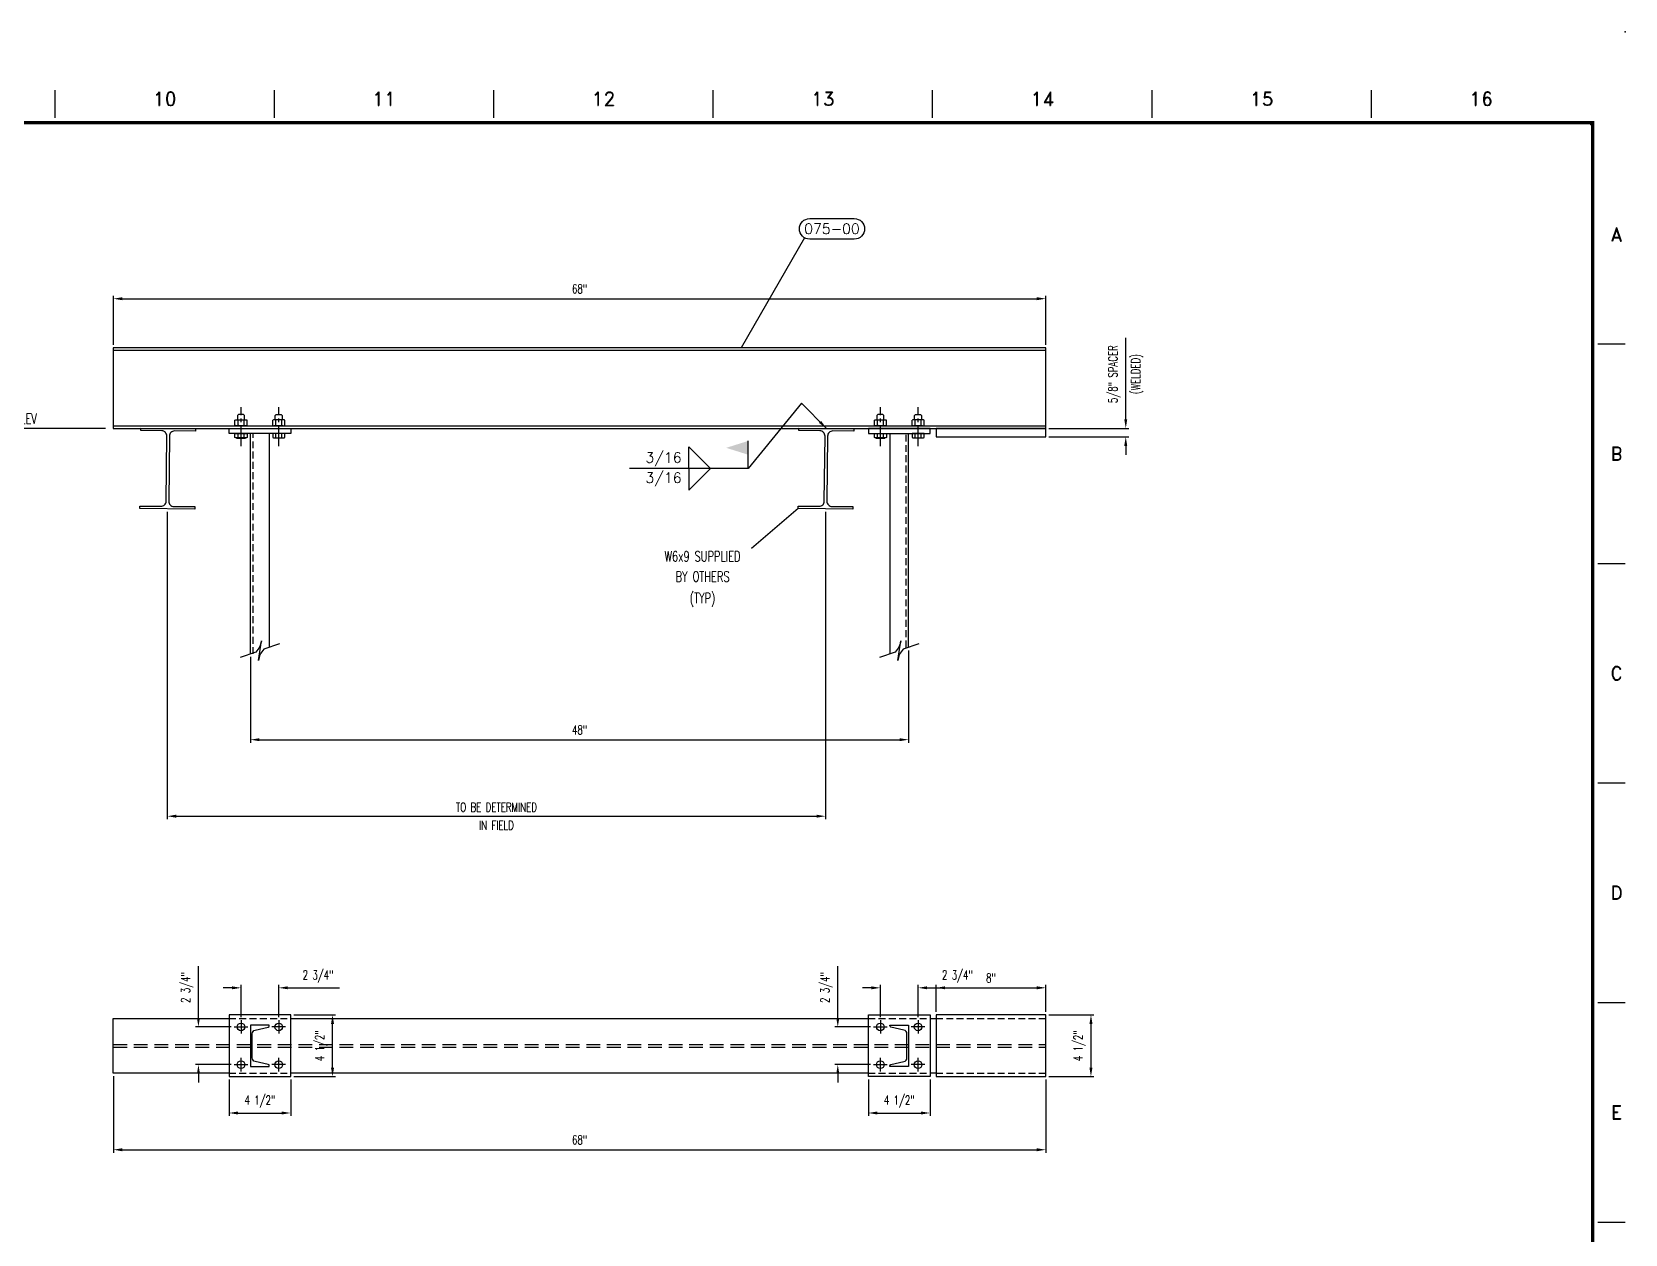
# Model space of a CAD drawing. Extents: x -10 to 1034, y -27 to 667.
# Drawn here: x 569.2 to 1034, y 316.5 to 667 of the extents above; entities that cross this region are included whole.
import ezdxf
from ezdxf.enums import TextEntityAlignment as Align

# ---------------------------------------------------------------- set-up
doc = ezdxf.new("R2010")
doc.units = 0
doc.header["$LTSCALE"] = 8
doc.header["$MEASUREMENT"] = 0
for name, pattern in [('CENTER2', [1.125, 0.75, -0.125, 0.125, -0.125]), ('HIDDEN', [0.375, 0.25, -0.125]), ('HIDDENX2', [0.75, 0.5, -0.25])]:
    doc.linetypes.add(name, pattern=pattern)
doc.layers.get('0').update_dxf_attribs({"linetype": 'CONTINUOUS'})
doc.layers.get('DEFPOINTS').update_dxf_attribs({"linetype": 'CONTINUOUS'})
for name, color, linetype in [('BORD', 8, 'CONTINUOUS'), ('CENTERL2', 133, 'CENTER2'), ('FDIM', 2, 'CONTINUOUS'), ('HIDDENL', 94, 'HIDDEN'), ('HIDDENLX2', 96, 'HIDDENX2'), ('OBJBROWN', 34, 'CONTINUOUS'), ('OBJGREEN', 3, 'CONTINUOUS'), ('OBJTHIN', 11, 'CONTINUOUS'), ('OBJYELLOW', 2, 'CONTINUOUS'), ('TEXTL', 2, 'CONTINUOUS')]:
    doc.layers.add(name, color=color, linetype=linetype)
doc.styles.add('2THIRDS', font='romans.shx', dxfattribs={"width": 0.7})
doc.styles.add('COMPLEX', font='complex')
doc.styles.add('ITALIC', font='italic')
doc.styles.add('ITALICT', font='italict', dxfattribs={"height": 24})
doc.styles.add('ROMAND', font='romand.shx')
doc.styles.add('SCRIPTC', font='SCRIPTC')
doc.styles.add('SIMPLEX', font='simplex.shx')
doc.dimstyles.new('2TFR32X4', dxfattribs={"dimscale": 28, "dimtxt": 0.0938, "dimasz": 0.09375, "dimexe": 0.03125, "dimexo": 0.03125, "dimgap": 0.046875, "dimtad": 1, "dimdec": 5, "dimlfac": 0.25, "dimzin": 1, "dimdsep": 46, "dimlunit": 5, "dimtxsty": '2THIRDS', "dimcen": 0.09375, "dimclrd": 256, "dimclre": 256, "dimclrt": 256, "dimadec": 0, "dimazin": 0, "dimtfac": 0.75, "dimtdec": 5, "dimtofl": 0, "dimtmove": 0, "dimatfit": 0, "dimfxl": 0, "dimfrac": 2, "dimtolj": 1, "dimtzin": 0, "dimlwd": -1, "dimlwe": -1, "dimarcsym": 0})

# ---------------------------------------------------------------- blocks, each defined once
blk = doc.blocks.new('sbord_d')
at = {"layer": 'BORD'}
for p, q in [((18, 20.062), (18, 20.312)), ((20, 20.062), (20, 20.312)), ((22, 20.062), (22, 20.312)), ((24, 20.062), (24, 20.312)), ((26, 20.062), (26, 20.312)), ((28, 20.062), (28, 20.312)), ((30, 20.062), (30, 20.312)), ((32.063, 18), (32.312, 18)), ((32.063, 16), (32.312, 16)), ((32.063, 14), (32.312, 14)), ((32.063, 12), (32.312, 12)), ((32.063, 10), (32.312, 10))]:
    blk.add_line(p, q, dxfattribs=at)
at = {"layer": 'BORD', "const_width": 0.0313}
blk.add_lwpolyline([(-0.016, -0.016), (32.016, -0.016), (32.016, 20.016), (-0.016, 20.016)], close=True, dxfattribs=at)
at = {"layer": 'TEXTL'}
for p in [(32.312, 20.844), (32, 20)]:
    blk.add_point(p, dxfattribs=at)
at = {"layer": 'BORD', "style": 'ROMAND'}
for s, p in [('10', (19, 20.234)), ('11', (21, 20.234)), ('12', (23, 20.234)), ('13', (25, 20.234)), ('14', (27, 20.234)), ('15', (29, 20.234)), ('16', (31, 20.234)), ('A', (32.234, 19)), ('B', (32.234, 17)), ('C', (32.234, 15)), ('D', (32.234, 13)), ('E', (32.234, 11))]:
    blk.add_text(s, height=0.125, dxfattribs=at).set_placement(p, align=Align.MIDDLE)
at = {"layer": 'TEXTL', "flags": 8}
for tag, height, style, p in [('TITLE1', 0.156, 'COMPLEX', (30.266, 2.776)), ('TITLE2', 0.156, 'COMPLEX', (30.266, 2.443)), ('CHK', 0.0938, 'SIMPLEX', (29.828, 0.883)), ('APP', 0.0938, 'SIMPLEX', (30.703, 0.883)), ('JOB#', 0.125, 'ROMAND', (30.12, 0.133)), ('SHT', 0.125, 'ROMAND', (31.193, 0.133)), ('REV', 0.125, 'ROMAND', (31.789, 0.133))]:
    blk.add_attdef(tag, text='', height=height, dxfattribs=dict(at, style=style)).set_placement(p, align=Align.MIDDLE)
for tag, height, style, width, p, p2 in [('CUSTOMER', 0.156, 'ITALICT', 2.333901, (28.655, 1.697), (31.867, 1.697)), ('CAPP', 0.0781, 'SIMPLEX', 1.292308, (27.588, 0.944), (27.963, 0.944)), ('CDT', 0.0781, 'SIMPLEX', 1.866, (28.071, 0.943), (28.46, 0.943)), ('SCALE', 0.0938, 'SIMPLEX', 1.702732, (31.234, 0.837), (31.941, 0.837)), ('BAPP', 0.0781, 'SIMPLEX', 1.292308, (27.588, 0.683), (27.963, 0.683)), ('BDT', 0.0781, 'SIMPLEX', 1.866, (28.071, 0.683), (28.46, 0.683)), ('AAPP', 0.0781, 'SIMPLEX', 1.275949, (27.588, 0.443), (27.963, 0.443)), ('ADT', 0.0781, 'SIMPLEX', 1.833263, (28.071, 0.443), (28.46, 0.443)), ('DATE', 0.0938, 'ITALIC', 1.795034, (28.609, 0.462), (29.315, 0.462)), ('CHKDT', 0.0938, 'SIMPLEX', 1.555556, (29.484, 0.462), (30.172, 0.462)), ('APPDT', 0.0938, 'SIMPLEX', 1.555556, (30.359, 0.462), (31.047, 0.462)), ('PLOT#', 0.0938, 'SIMPLEX', 8.555556, (31.234, 0.462), (31.922, 0.462))]:
    blk.add_attdef(tag, text='', height=height, dxfattribs=dict(at, style=style, width=width)).set_placement(p, p2, align=Align.FIT)
for tag, height, style, p in [('LOCATION', 0.125, 'COMPLEX', (30.266, 1.364)), ('REVC', 0.0781, 'SIMPLEX', (20.259, 0.945)), ('CBY', 0.0781, 'ROMAND', (26.755, 0.943)), ('CCHK', 0.0781, 'SIMPLEX', (27.255, 0.943)), ('REVB', 0.0781, 'SIMPLEX', (20.259, 0.695)), ('BBY', 0.0781, 'ROMAND', (26.755, 0.683)), ('BCHK', 0.0781, 'SIMPLEX', (27.255, 0.683)), ('REVA', 0.0781, 'SIMPLEX', (20.259, 0.445)), ('ABY', 0.0781, 'ROMAND', (26.755, 0.443)), ('ACHK', 0.0781, 'SIMPLEX', (27.255, 0.443))]:
    blk.add_attdef(tag, text='', height=height, dxfattribs=dict(at, style=style)).set_placement(p, align=Align.CENTER)
for tag, p, height, style in [('REVCDESC', (20.625, 0.943), 0.0781, 'SIMPLEX'), ('DRBY', (28.593, 0.821), 0.125, 'SCRIPTC'), ('REVBDESC', (20.625, 0.683), 0.0781, 'SIMPLEX'), ('REVADESC', (20.625, 0.443), 0.0781, 'SIMPLEX'), ('DWG#', (30.055, -0.566), 0.0938, 'ROMAND')]:
    blk.add_attdef(tag, p, '', height=height, dxfattribs=dict(at, style=style))
blk = doc.blocks.new('NUTC')
for p, q in [((0, -0.33), (0, 0.33)), ((0.04, 0.44), (0.4, 0.44)), ((0.04, 0.22), (0.4, 0.22)), ((0.44, -0.33), (0.44, 0.33)), ((0.04, -0.22), (0.4, -0.22))]:
    blk.add_line(p, q)
blk.add_lwpolyline([(0.04, 0.44, 0.402917), (0.04, 0.22, 0.201459), (0.04, -0.22, 0.402917), (0.04, -0.44), (0.4, -0.44, 0.402917), (0.4, -0.22, 0.201459), (0.4, 0.22, 0.402917), (0.4, 0.44)], format="xyb")
blk = doc.blocks.new('BOLTHDC')
for p, q in [((-0.33, -0.33), (-0.33, 0.33)), ((-0.28, 0.22), (0, 0.22)), ((-0.28, -0.22), (0, -0.22))]:
    blk.add_line(p, q)
blk.add_lwpolyline([(-0.28, 0.44, 0.402917), (-0.28, 0.22, 0.201459), (-0.28, -0.22, 0.402917), (-0.28, -0.44), (0, -0.44), (0, 0.44), (-0.28, 0.44)], format="xyb")
blk = doc.blocks.new('*D31')
at = {"layer": 'DEFPOINTS', "color": 0}
for p in [(633, 485.61), (825, 487.54), (825, 460.63)]:
    blk.add_point(p, dxfattribs=at)
at = {"layer": 'FDIM'}
for p, q in [((633, 484.74), (633, 459.75)), ((825, 486.66), (825, 459.75)), ((635.62, 460.63), (822.37, 460.63))]:
    blk.add_line(p, q, dxfattribs=at)
for points in [[(635.62, 461.06), (635.62, 460.19), (633, 460.63)], [(822.37, 461.06), (822.37, 460.19), (825, 460.63)]]:
    blk.add_solid(points, dxfattribs=at)
at = {"layer": 'FDIM', "insert": (729, 463.5), "char_height": 2.626, "attachment_point": 5, "style": '2THIRDS'}
blk.add_mtext('\\A1;48"', dxfattribs=at)
blk = doc.blocks.new('*D32')
at = {"layer": 'DEFPOINTS', "color": 0}
for p in [(865, 551.4), (865, 548.9), (888.33, 551.4)]:
    blk.add_point(p, dxfattribs=at)
at = {"layer": 'FDIM'}
for p, q in [((888.33, 554.03), (888.33, 577.75)), ((865.87, 551.4), (889.2, 551.4)), ((865.87, 548.9), (889.2, 548.9)), ((888.33, 546.28), (888.33, 543.65))]:
    blk.add_line(p, q, dxfattribs=at)
for points in [[(887.89, 554.03), (888.76, 554.03), (888.33, 551.4)], [(887.89, 546.28), (888.76, 546.28), (888.33, 548.9)]]:
    blk.add_solid(points, dxfattribs=at)
at = {"layer": 'FDIM', "char_height": 2.6264, "attachment_point": 5, "rotation": 90, "style": '2THIRDS'}
for s, insert in [('\\A1;5/8" SPACER', (885.01, 567.2)), ('\\A1;(WELDED)', (891.64, 567.2))]:
    blk.add_mtext(s, dxfattribs=dict(at, insert=insert))
blk = doc.blocks.new('*D33')
at = {"layer": 'DEFPOINTS', "color": 0}
for p in [(608.75, 527.9), (800.75, 527.9), (800.75, 438.32)]:
    blk.add_point(p, dxfattribs=at)
at = {"layer": 'FDIM'}
for p, q in [((608.75, 527.03), (608.75, 437.45)), ((800.75, 527.03), (800.75, 437.45)), ((611.38, 438.32), (798.13, 438.32))]:
    blk.add_line(p, q, dxfattribs=at)
for points in [[(611.38, 438.76), (611.38, 437.88), (608.75, 438.32)], [(798.13, 438.76), (798.13, 437.88), (800.75, 438.32)]]:
    blk.add_solid(points, dxfattribs=at)
at = {"layer": 'FDIM', "char_height": 2.6264, "attachment_point": 5, "style": '2THIRDS'}
for s, insert in [('\\A1;TO BE DETERMINED', (704.75, 440.95)), ('\\A1;IN FIELD', (704.75, 435.69))]:
    blk.add_mtext(s, dxfattribs=dict(at, insert=insert))
blk = doc.blocks.new('*D34')
at = {"layer": 'DEFPOINTS', "color": 0}
for p in [(865, 589.2), (593, 574.9), (865, 574.9)]:
    blk.add_point(p, dxfattribs=at)
at = {"layer": 'FDIM'}
for p, q in [((593, 575.78), (593, 590.07)), ((595.62, 589.2), (862.37, 589.2)), ((865, 575.78), (865, 590.07))]:
    blk.add_line(p, q, dxfattribs=at)
for points in [[(595.62, 589.64), (595.62, 588.76), (593, 589.2)], [(862.37, 589.64), (862.37, 588.76), (865, 589.2)]]:
    blk.add_solid(points, dxfattribs=at)
at = {"layer": 'FDIM', "insert": (729, 592.08), "char_height": 2.626, "attachment_point": 5, "style": '2THIRDS'}
blk.add_mtext('\\A1;68"', dxfattribs=at)
blk = doc.blocks.new('*D35')
at = {"layer": 'DEFPOINTS', "color": 0}
for p in [(641.25, 388.28), (630.25, 378.85), (641.25, 378.85)]:
    blk.add_point(p, dxfattribs=at)
at = {"layer": 'FDIM'}
for p, q in [((627.62, 388.28), (625, 388.28)), ((630.25, 379.73), (630.25, 389.16)), ((641.25, 379.73), (641.25, 389.16)), ((643.87, 388.28), (658.93, 388.28))]:
    blk.add_line(p, q, dxfattribs=at)
for points in [[(627.62, 388.72), (627.62, 387.85), (630.25, 388.28)], [(643.87, 388.72), (643.87, 387.85), (641.25, 388.28)]]:
    blk.add_solid(points, dxfattribs=at)
at = {"layer": 'FDIM', "insert": (652.71, 391.6), "char_height": 2.626, "attachment_point": 5, "style": '2THIRDS'}
blk.add_mtext('\\A1;2 3/4"', dxfattribs=at)
blk = doc.blocks.new('*D36')
at = {"layer": 'DEFPOINTS', "color": 0}
for p in [(617.82, 376.88), (628.28, 376.88), (628.28, 365.88)]:
    blk.add_point(p, dxfattribs=at)
at = {"layer": 'FDIM'}
for p, q in [((617.82, 379.51), (617.82, 394.56)), ((627.4, 376.88), (616.95, 376.88)), ((627.4, 365.88), (616.95, 365.88)), ((617.82, 363.26), (617.82, 360.63))]:
    blk.add_line(p, q, dxfattribs=at)
for points in [[(617.39, 379.51), (618.26, 379.51), (617.82, 376.88)], [(617.39, 363.26), (618.26, 363.26), (617.82, 365.88)]]:
    blk.add_solid(points, dxfattribs=at)
at = {"layer": 'FDIM', "insert": (614.51, 388.35), "char_height": 2.626, "attachment_point": 5, "rotation": 90, "style": '2THIRDS'}
blk.add_mtext('\\A1;2 3/4"', dxfattribs=at)
blk = doc.blocks.new('*D37')
at = {"layer": 'DEFPOINTS', "color": 0}
for p in [(626.75, 362.38), (644.75, 362.38), (644.75, 351.78)]:
    blk.add_point(p, dxfattribs=at)
at = {"layer": 'FDIM'}
for p, q in [((626.75, 361.51), (626.75, 350.91)), ((644.75, 361.51), (644.75, 350.91)), ((629.37, 351.78), (642.12, 351.78))]:
    blk.add_line(p, q, dxfattribs=at)
for points in [[(629.37, 352.22), (629.37, 351.35), (626.75, 351.78)], [(642.12, 352.22), (642.12, 351.35), (644.75, 351.78)]]:
    blk.add_solid(points, dxfattribs=at)
at = {"layer": 'FDIM', "insert": (635.75, 355.1), "char_height": 2.626, "attachment_point": 5, "style": '2THIRDS'}
blk.add_mtext('\\A1;4 1/2"', dxfattribs=at)
blk = doc.blocks.new('*D38')
at = {"layer": 'DEFPOINTS', "color": 0}
for p in [(644.75, 380.38), (656.94, 380.38), (644.75, 362.38)]:
    blk.add_point(p, dxfattribs=at)
at = {"layer": 'FDIM'}
for p, q in [((645.62, 380.38), (657.82, 380.38)), ((656.94, 365.01), (656.94, 377.76)), ((645.62, 362.38), (657.82, 362.38))]:
    blk.add_line(p, q, dxfattribs=at)
for points in [[(656.5, 377.76), (657.38, 377.76), (656.94, 380.38)], [(656.5, 365.01), (657.38, 365.01), (656.94, 362.38)]]:
    blk.add_solid(points, dxfattribs=at)
at = {"layer": 'FDIM', "insert": (653.63, 371.38), "char_height": 2.626, "attachment_point": 5, "rotation": 90, "style": '2THIRDS'}
blk.add_mtext('\\A1;4 1/2"', dxfattribs=at)
blk = doc.blocks.new('*D39')
at = {"layer": 'DEFPOINTS', "color": 0}
for p in [(865, 388.28), (833, 380.38), (865, 380.38)]:
    blk.add_point(p, dxfattribs=at)
at = {"layer": 'FDIM'}
for p, q in [((833, 381.26), (833, 389.16)), ((835.62, 388.28), (862.37, 388.28)), ((865, 381.26), (865, 389.16))]:
    blk.add_line(p, q, dxfattribs=at)
for points in [[(835.62, 388.72), (835.62, 387.85), (833, 388.28)], [(862.37, 388.72), (862.37, 387.85), (865, 388.28)]]:
    blk.add_solid(points, dxfattribs=at)
at = {"layer": 'FDIM', "insert": (849, 391.16), "char_height": 2.626, "attachment_point": 5, "style": '2THIRDS'}
blk.add_mtext('\\A1;8"', dxfattribs=at)
blk = doc.blocks.new('*D40')
at = {"layer": 'DEFPOINTS', "color": 0}
for p in [(865, 380.38), (865, 362.38), (878.18, 362.38)]:
    blk.add_point(p, dxfattribs=at)
at = {"layer": 'FDIM'}
for p, q in [((865.87, 380.38), (879.05, 380.38)), ((878.18, 377.76), (878.18, 365.01)), ((865.87, 362.38), (879.05, 362.38))]:
    blk.add_line(p, q, dxfattribs=at)
for points in [[(877.74, 377.76), (878.62, 377.76), (878.18, 380.38)], [(877.74, 365.01), (878.62, 365.01), (878.18, 362.38)]]:
    blk.add_solid(points, dxfattribs=at)
at = {"layer": 'FDIM', "insert": (874.86, 371.38), "char_height": 2.626, "attachment_point": 5, "rotation": 90, "style": '2THIRDS'}
blk.add_mtext('\\A1;4 1/2"', dxfattribs=at)
blk = doc.blocks.new('*D41')
at = {"layer": 'DEFPOINTS', "color": 0}
for p in [(593, 363.38), (865, 362.38), (865, 341.07)]:
    blk.add_point(p, dxfattribs=at)
at = {"layer": 'FDIM'}
for p, q in [((593, 362.51), (593, 340.2)), ((865, 361.51), (865, 340.2)), ((595.62, 341.07), (862.37, 341.07))]:
    blk.add_line(p, q, dxfattribs=at)
for points in [[(595.62, 341.51), (595.62, 340.63), (593, 341.07)], [(862.37, 341.51), (862.37, 340.63), (865, 341.07)]]:
    blk.add_solid(points, dxfattribs=at)
at = {"layer": 'FDIM', "insert": (729, 343.95), "char_height": 2.626, "attachment_point": 5, "style": '2THIRDS'}
blk.add_mtext('\\A1;68"', dxfattribs=at)
blk = doc.blocks.new('*D45')
at = {"layer": 'DEFPOINTS', "color": 0}
for p in [(827.75, 388.28), (816.75, 378.85), (827.75, 378.85)]:
    blk.add_point(p, dxfattribs=at)
at = {"layer": 'FDIM'}
for p, q in [((814.12, 388.28), (811.5, 388.28)), ((816.75, 379.73), (816.75, 389.16)), ((827.75, 379.73), (827.75, 389.16)), ((830.37, 388.28), (845.43, 388.28))]:
    blk.add_line(p, q, dxfattribs=at)
for points in [[(814.12, 388.72), (814.12, 387.85), (816.75, 388.28)], [(830.37, 388.72), (830.37, 387.85), (827.75, 388.28)]]:
    blk.add_solid(points, dxfattribs=at)
at = {"layer": 'FDIM', "insert": (839.21, 391.6), "char_height": 2.626, "attachment_point": 5, "style": '2THIRDS'}
blk.add_mtext('\\A1;2 3/4"', dxfattribs=at)
blk = doc.blocks.new('*D46')
at = {"layer": 'DEFPOINTS', "color": 0}
for p in [(804.32, 376.88), (814.78, 376.88), (814.78, 365.88)]:
    blk.add_point(p, dxfattribs=at)
at = {"layer": 'FDIM'}
for p, q in [((804.32, 379.51), (804.32, 394.56)), ((813.9, 376.88), (803.45, 376.88)), ((813.9, 365.88), (803.45, 365.88)), ((804.32, 363.26), (804.32, 360.63))]:
    blk.add_line(p, q, dxfattribs=at)
for points in [[(803.89, 379.51), (804.76, 379.51), (804.32, 376.88)], [(803.89, 363.26), (804.76, 363.26), (804.32, 365.88)]]:
    blk.add_solid(points, dxfattribs=at)
at = {"layer": 'FDIM', "insert": (801.01, 388.35), "char_height": 2.626, "attachment_point": 5, "rotation": 90, "style": '2THIRDS'}
blk.add_mtext('\\A1;2 3/4"', dxfattribs=at)
blk = doc.blocks.new('*D47')
at = {"layer": 'DEFPOINTS', "color": 0}
for p in [(813.25, 362.38), (831.25, 362.38), (831.25, 351.78)]:
    blk.add_point(p, dxfattribs=at)
at = {"layer": 'FDIM'}
for p, q in [((813.25, 361.51), (813.25, 350.91)), ((831.25, 361.51), (831.25, 350.91)), ((815.87, 351.78), (828.62, 351.78))]:
    blk.add_line(p, q, dxfattribs=at)
for points in [[(815.87, 352.22), (815.87, 351.35), (813.25, 351.78)], [(828.62, 352.22), (828.62, 351.35), (831.25, 351.78)]]:
    blk.add_solid(points, dxfattribs=at)
at = {"layer": 'FDIM', "insert": (822.25, 355.1), "char_height": 2.626, "attachment_point": 5, "style": '2THIRDS'}
blk.add_mtext('\\A1;4 1/2"', dxfattribs=at)
blk = doc.blocks.new('FWELD')
at = {"layer": 'FDIM'}
blk.add_line((0, 0), (0, 0.25), dxfattribs=at)
blk.add_solid([(0, 0.125), (-0.2, 0.1875), (0, 0.25)], dxfattribs=at)
blk = doc.blocks.new('FW13')
at = {"layer": 'FDIM'}
blk.add_line((0, 0), (-1.082, 0), dxfattribs=at)
for points in [[(-0.541, 0), (-0.541, 0.197), (-0.344, 0)], [(-0.541, 0), (-0.541, -0.197), (-0.344, 0)]]:
    blk.add_lwpolyline(points, dxfattribs=at)
at = {"layer": 'FDIM', "style": 'SIMPLEX'}
for p in [(-0.606, 0.052), (-0.606, -0.132)]:
    blk.add_text('3/16', height=0.0938, dxfattribs=at).set_placement(p, align=Align.RIGHT)

msp = doc.modelspace()

# ---------------------------------------------------------------- linework, layer by layer
at = {"layer": 'CENTERL2'}
for p, q in [((630.247678, 546.236567), (630.247678, 557.565618)), ((641.247678, 546.236567), (641.247678, 557.565618)), ((816.747678, 546.236567), (816.747678, 557.565618)), ((827.747678, 546.236567), (827.747678, 557.565618)), ((628.278425, 376.884139), (632.21693, 376.884139)), ((630.247678, 378.853391), (630.247678, 374.914886)), ((643.21693, 376.884139), (639.278425, 376.884139)), ((641.247678, 378.853391), (641.247678, 374.914886)), ((814.778425, 376.884139), (818.71693, 376.884139)), ((816.747678, 378.853391), (816.747678, 374.914886)), ((829.71693, 376.884139), (825.778425, 376.884139)), ((827.747678, 378.853391), (827.747678, 374.914886)), ((630.247678, 363.914886), (630.247678, 367.853391)), ((641.247678, 363.914886), (641.247678, 367.853391)), ((816.747678, 363.914886), (816.747678, 367.853391)), ((827.747678, 363.914886), (827.747678, 367.853391)), ((628.278425, 365.884139), (632.21693, 365.884139)), ((643.21693, 365.884139), (639.278425, 365.884139)), ((814.778425, 365.884139), (818.71693, 365.884139)), ((829.71693, 365.884139), (825.778425, 365.884139))]:
    msp.add_line(p, q, dxfattribs=at)
at = {"layer": 'FDIM'}
for p, q in [((794.63157, 606.966397), (776.094875, 574.901197)), ((590.694846, 551.401197), (547.715527, 551.401197)), ((792.753333, 527.985801), (779.162429, 516.344061))]:
    msp.add_line(p, q, dxfattribs=at)
msp.add_lwpolyline([(809.138619, 606.563421), (796.133819, 606.563421, -1), (796.133819, 612.566621), (809.138619, 612.566621, -1)], format="xyb", close=True, dxfattribs=at)
at = {"layer": 'HIDDENL'}
for p, q in [((626.747678, 379.384139), (644.747678, 379.384139)), ((813.247678, 379.384139), (831.247678, 379.384139)), ((832.997678, 379.384139), (864.997678, 379.384139)), ((626.747678, 363.384139), (644.747678, 363.384139)), ((813.247678, 363.384139), (831.247678, 363.384139)), ((832.997678, 363.384139), (864.997678, 363.384139))]:
    msp.add_line(p, q, dxfattribs=at)
for points in [[(633.747678, 485.612129), (633.747678, 549.901197)], [(824.247678, 487.538509), (824.247678, 549.901197)]]:
    msp.add_lwpolyline(points, dxfattribs=at)
at = {"layer": 'HIDDENLX2'}
for p, q in [((592.997678, 371.759139), (864.997678, 371.759139)), ((592.997678, 371.009139), (864.997678, 371.009139))]:
    msp.add_line(p, q, dxfattribs=at)
at = {"layer": 'OBJBROWN'}
for points in [[(609.151315, 530.148444, 0.4142135624), (610.63561, 528.632901), (616.760277, 528.569103), (616.752465, 527.819143), (600.753333, 527.985801), (600.761145, 528.73576), (606.885813, 528.671962, 0.4142135624), (608.401356, 530.156256), (608.599262, 549.155225, 0.4142135624), (607.114967, 550.670768), (600.990299, 550.734567), (600.998112, 551.484526), (616.997244, 551.317868), (616.989432, 550.567909), (610.864764, 550.631708, 0.4142135624), (609.349221, 549.147413)], [(801.151315, 530.148444, 0.4142135624), (802.63561, 528.632901), (808.760277, 528.569103), (808.752465, 527.819143), (792.753333, 527.985801), (792.761145, 528.73576), (798.885813, 528.671962, 0.4142135624), (800.401356, 530.156256), (800.599262, 549.155225, 0.4142135624), (799.114967, 550.670768), (792.990299, 550.734567), (792.998112, 551.484526), (808.997244, 551.317868), (808.989432, 550.567909), (802.864764, 550.631708, 0.4142135624), (801.349221, 549.147413)]]:
    msp.add_lwpolyline(points, format="xyb", close=True, dxfattribs=at)
at = {"layer": 'OBJGREEN'}
for points in [[(644.747678, 549.901197), (626.747678, 549.901197), (626.747678, 551.401197), (644.747678, 551.401197)], [(813.247678, 549.901197), (831.247678, 549.901197), (831.247678, 551.401197), (813.247678, 551.401197)]]:
    msp.add_lwpolyline(points, close=True, dxfattribs=at)
for points in [[(632.997678, 485.612129), (632.997678, 549.901197)], [(638.497678, 549.901197), (638.497678, 487.538509)], [(819.497678, 549.901197), (819.497678, 485.612129)], [(824.997678, 487.538509), (824.997678, 549.901197)]]:
    msp.add_lwpolyline(points, dxfattribs=at)
at = {"layer": 'OBJTHIN'}
for points in [[(631.247678, 553.911041), (631.247678, 555.151197), (630.997678, 555.401197), (629.497678, 555.401197), (629.247678, 555.151197), (629.247678, 553.911041)], [(640.247678, 553.911041), (640.247678, 555.151197), (640.497678, 555.401197), (641.997678, 555.401197), (642.247678, 555.151197), (642.247678, 553.911041)], [(817.747678, 553.911041), (817.747678, 555.151197), (817.497678, 555.401197), (815.997678, 555.401197), (815.747678, 555.151197), (815.747678, 553.911041)], [(826.747678, 553.911041), (826.747678, 555.151197), (826.997678, 555.401197), (828.497678, 555.401197), (828.747678, 555.151197), (828.747678, 553.911041)]]:
    msp.add_lwpolyline(points, dxfattribs=at)
for points in [[(641.468899, 488.579181), (636.899699, 486.978815, 0.1544134953), (635.317565, 483.686039), (636.17779, 489.464599, -0.1544134954), (634.595656, 486.171823), (630.026456, 484.571457)], [(827.968899, 488.579181), (823.399699, 486.978815, 0.1544134953), (821.817565, 483.686039), (822.67779, 489.464599, -0.1544134954), (821.095656, 486.171823), (816.526456, 484.571457)]]:
    msp.add_lwpolyline(points, format="xyb", dxfattribs=at)
at = {"layer": 'OBJYELLOW'}
for p, q in [((592.997678, 574.151197), (864.997678, 574.151197)), ((592.997678, 552.151197), (864.997678, 552.151197))]:
    msp.add_line(p, q, dxfattribs=at)
for points in [[(592.997678, 551.401197), (864.997678, 551.401197), (864.997678, 574.901197), (592.997678, 574.901197)], [(832.997678, 548.901197), (864.997678, 548.901197), (864.997678, 551.401197), (832.997678, 551.401197)], [(626.747678, 362.384139), (644.747678, 362.384139), (644.747678, 380.384139), (626.747678, 380.384139)], [(831.247678, 362.384139), (813.247678, 362.384139), (813.247678, 380.384139), (831.247678, 380.384139)], [(832.997678, 362.384139), (864.997678, 362.384139), (864.997678, 380.384139), (832.997678, 380.384139)]]:
    msp.add_lwpolyline(points, close=True, dxfattribs=at)
for points in [[(626.747678, 363.384139), (592.997678, 363.384139), (592.997678, 379.384139), (626.747678, 379.384139)], [(644.747678, 379.384139), (813.247678, 379.384139)], [(831.247678, 379.384139), (832.997678, 379.384139)], [(813.247678, 363.384139), (644.747678, 363.384139)], [(832.997678, 363.384139), (831.247678, 363.384139)]]:
    msp.add_lwpolyline(points, dxfattribs=at)
for points in [[(633.497678, 367.884139), (633.497678, 374.884139, -0.3516547625), (634.379142, 375.982463), (638.203856, 376.830531, 0.3516547625), (638.497678, 377.196639), (638.497678, 377.384139), (632.997678, 377.384139), (632.997678, 365.384139), (638.497678, 365.384139), (638.497678, 365.571639, 0.3516547625), (638.203856, 365.937747), (634.379142, 366.785815, -0.3516547625)], [(824.497678, 367.884139), (824.497678, 374.884139, 0.3516547625), (823.616213, 375.982463), (819.791499, 376.830531, -0.3516547625), (819.497678, 377.196639), (819.497678, 377.384139), (824.997678, 377.384139), (824.997678, 365.384139), (819.497678, 365.384139), (819.497678, 365.571639, -0.3516547625), (819.791499, 365.937747), (823.616213, 366.785815, 0.3516547625)]]:
    msp.add_lwpolyline(points, format="xyb", close=True, dxfattribs=at)
for centre in [(630.247678, 376.884139), (641.247678, 376.884139), (816.747678, 376.884139), (827.747678, 376.884139), (630.247678, 365.884139), (641.247678, 365.884139), (816.747678, 365.884139), (827.747678, 365.884139)]:
    msp.add_circle(centre, 1.125, dxfattribs=at)

# ---------------------------------------------------------------- block references
at = {"layer": 'FDIM', "xscale": 32, "yscale": 32, "zscale": 32}
for name, p in [('sbord_d', (0, 0)), ('FW13', (778.166809, 539.72235)), ('FWELD', (778.166809, 539.72235))]:
    msp.add_blockref(name, p, dxfattribs=at)
at = {"layer": 'OBJTHIN', "yscale": 4, "zscale": 4}
for name, p, xscale, rotation in [('NUTC', (630.247678, 552.151197), -4, 270), ('NUTC', (641.247678, 552.151197), 4, 90), ('NUTC', (816.747678, 552.151197), -4, 270), ('NUTC', (827.747678, 552.151197), 4, 90), ('BOLTHDC', (630.247678, 549.901197), -4, 270), ('BOLTHDC', (641.247678, 549.901197), 4, 90), ('BOLTHDC', (816.747678, 549.901197), -4, 270), ('BOLTHDC', (827.747678, 549.901197), 4, 90)]:
    msp.add_blockref(name, p, dxfattribs=dict(at, xscale=xscale, rotation=rotation))

# ---------------------------------------------------------------- texts
at = {"layer": 'FDIM', "style": 'SIMPLEX'}
msp.add_text('075-00', height=3, dxfattribs=at).set_placement((802.630961, 609.58329), align=Align.MIDDLE)
at = {"layer": 'FDIM', "style": '2THIRDS', "width": 0.7}
msp.add_text('513 7/8" ELEV', height=3.0016, dxfattribs=at).set_placement((548.819798, 552.687064))
for s, p in [('W6x9 SUPPLIED', (764.888454, 512.584259)), ('BY OTHERS', (764.888454, 506.67725)), ('(TYP)', (764.888454, 500.397366))]:
    msp.add_text(s, height=3.0016, dxfattribs=at).set_placement(p, align=Align.CENTER)

# ---------------------------------------------------------------- dimensions: what is measured, and where the dimension line sits
at = {"layer": 'FDIM'}
for base, p1, p2, picture, middle in [((864.997678, 589.199344), (592.997678, 574.901197), (864.997678, 574.901197), '*D34', (728.997678, 592.075178)), ((824.997678, 460.62609), (632.997678, 485.612129), (824.997678, 487.538509), '*D31', (728.997678, 463.501924)), ((641.247678, 388.2843), (630.247678, 378.853391), (641.247678, 378.853391), '*D35', (652.712791, 391.597867)), ((827.747678, 388.2843), (816.747678, 378.853391), (827.747678, 378.853391), '*D45', (839.212791, 391.597867)), ((864.997678, 388.2843), (832.997678, 380.384139), (864.997678, 380.384139), '*D39', (848.997678, 391.160133)), ((864.997678, 341.070431), (592.997678, 363.384139), (864.997678, 362.384139), '*D41', (728.997678, 343.946264)), ((644.747678, 351.782632), (626.747678, 362.384139), (644.747678, 362.384139), '*D37', (635.747678, 355.096199)), ((831.247678, 351.782632), (813.247678, 362.384139), (831.247678, 362.384139), '*D47', (822.247678, 355.096199))]:
    dim = msp.add_linear_dim(base=base, p1=p1, p2=p2, dimstyle='2TFR32X4', override={"dimpost": '"'}, dxfattribs=at)
    dim.commit()
    dim.dimension.update_dxf_attribs({"geometry": picture, "text_midpoint": middle})
dim = msp.add_linear_dim(base=(888.327149, 551.401197), p1=(864.997678, 548.901197), p2=(864.997678, 551.401197), angle=90, text='<> SPACER\\X(WELDED)', dimstyle='2TFR32X4', override={"dimpost": '"'}, dxfattribs=at)
dim.commit()
dim.dimension.update_dxf_attribs({"geometry": '*D32', "text_midpoint": (888.327149, 567.199871)})
dim = msp.add_linear_dim(base=(800.752899, 438.32021), p1=(608.752899, 527.902472), p2=(800.752899, 527.902472), text='TO BE DETERMINED\\XIN FIELD', dimstyle='2TFR32X4', override={"dimpost": '"'}, dxfattribs=at)
dim.commit()
dim.dimension.update_dxf_attribs({"geometry": '*D33', "text_midpoint": (704.752899, 438.32021)})
for base, p1, p2, picture, middle in [((617.823083, 376.884139), (628.278425, 365.884139), (628.278425, 376.884139), '*D36', (614.509516, 388.349252)), ((804.323083, 376.884139), (814.778425, 365.884139), (814.778425, 376.884139), '*D46', (801.009516, 388.349252)), ((656.940774, 380.384139), (644.747678, 362.384139), (644.747678, 380.384139), '*D38', (653.627207, 371.384139)), ((878.17776, 362.384139), (864.997678, 380.384139), (864.997678, 362.384139), '*D40', (874.864194, 371.384139))]:
    dim = msp.add_linear_dim(base=base, p1=p1, p2=p2, angle=90, dimstyle='2TFR32X4', override={"dimpost": '"'}, dxfattribs=at)
    dim.commit()
    dim.dimension.update_dxf_attribs({"geometry": picture, "text_midpoint": middle})

# ---------------------------------------------------------------- leaders
msp.add_leader([(800.997678, 551.401197), (793.745885, 558.785879), (778.166809, 539.72235)], dimstyle='2TFR32X4', override={"dimgap": 0.046875, "dimtad": 0}, dxfattribs=at)

doc.saveas('drawing.dxf')
